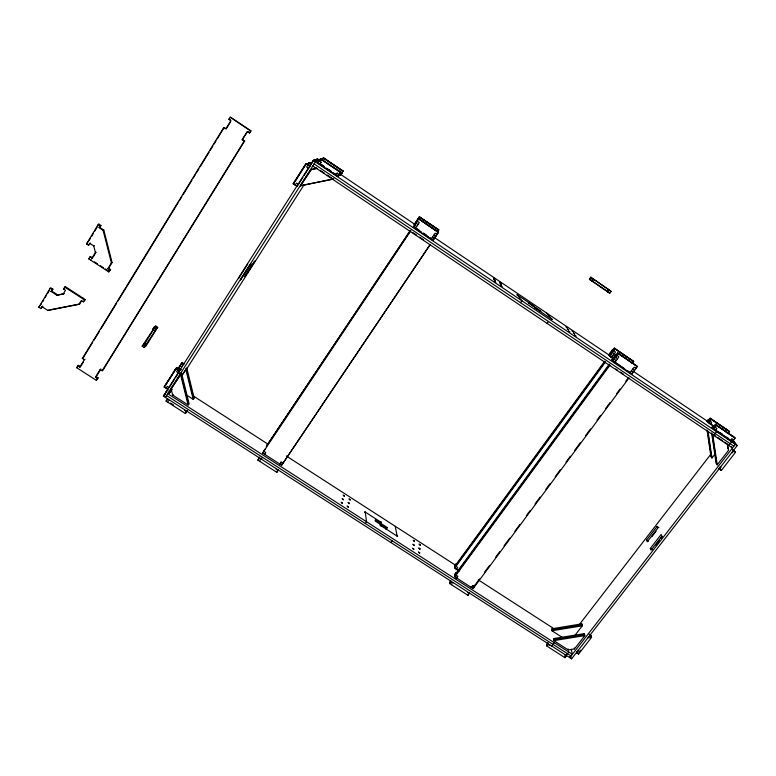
<?xml version="1.0" encoding="UTF-8"?>
<svg xmlns="http://www.w3.org/2000/svg" width="776" height="776" viewBox="0 0 776 776"><rect width="100%" height="100%" fill="white"/><g stroke="black" fill="none" stroke-linecap="round" stroke-linejoin="round"><path stroke-width="1.16" d="M469.334 592.796L468.112 595.415L449.77 583.61L451.021 581.001L449.77 582.708M449.77 583.61L449.779 581.806M438.469 232.082L438.411 232.567L418.798 218.832L438.469 232.082L434.492 237.98M437.46 231.423L437.373 232.131L438.731 229.725L419.457 216.746L414.287 224.487M437.14 234.051L433.095 240.463L413.365 227.193L417.546 220.597L416.014 223.236L417.992 224.565M433.095 240.463L434.521 237.737L434.424 238.494L432.455 237.165M387.088 527.447L386.914 528.592L375.099 520.977L375.312 519.852L387.088 527.447L385.876 529.164M431.194 238.639L431.116 239.154L435.113 233.217L437.082 234.546L438.44 232.325L418.73 219.045M382.345 526.594L380.803 525.953L381.006 524.78M379.93 521.55L381.452 522.18L379.988 525.371M414.365 224.274L414.141 224.933L419.457 216.746M415.48 228.066L415.335 228.532L419.312 222.576L417.333 221.247M418.031 219.104L418.235 218.473M416.014 223.236L416.227 222.566M416.731 221.044L416.945 220.403M414.917 224.536L414.685 225.215L416.663 226.543M415.432 222.993L415.655 222.343M264.907 453.562L264.538 454.222L265.731 452.437L263.83 451.205L264.936 449.236L262.637 453L281.63 465.231L283.822 461.419M280.068 463.33L279.738 464.009L281.096 461.982L282.998 463.204L429.885 244.828M281.63 465.231L282.629 463.185M258.631 458.791L257.875 460.139L276.838 472.341L277.178 471.643M259.776 461.361L260.154 460.682M268.515 442.834L267.448 444.735M267.351 444.58L266.284 446.491L410.155 230.899M259.446 457.685L259.068 458.354L260.969 459.576L262.152 457.791M40.788 308.528L42.738 306.248L40.788 308.528L38.8 307.248L50.12 288.235L50.935 287.886L52.923 289.176L50.973 291.427L56.949 295.287L63.981 293.697L56.949 295.287M41.419 303.852L38.8 307.248M42.622 301.845L43.815 299.837M45.008 297.829L46.211 295.821M47.404 293.813L49.198 290.796M50.973 291.427L52.923 289.176M90.443 243.043L88.542 245.255L86.534 243.945L98.222 224.38L98.95 224.157L100.958 225.467L99.066 227.659L103.092 230.297L111.395 262.86L107.883 268.661L109.872 269.961L110.57 269.641L108.582 268.35L107.883 268.661M90.365 238.513L86.534 243.945M91.597 236.447L93.45 233.353M94.691 231.287L97.165 227.145M97.776 226.117L98.95 224.157M88.542 245.255L89.706 243.305L93.712 245.924L95.399 252.423L91.898 258.243L89.9 256.943L88.736 258.874L108.708 271.881L110.57 269.641M99.066 227.659L100.958 225.467M63.196 294.055L65.485 290.243L63.496 288.953L65.417 286.693L85.263 299.546L83.371 301.815L81.383 300.535L79.094 304.328L47.87 310.468L41.914 306.636M65.417 286.693L63.496 288.953M93.217 256.982L96.117 252.142L95.399 252.423M79.094 304.328L81.558 301.107M83.371 301.815L85.263 299.546M108.582 268.35L112.084 262.56L103.8 230.055L99.784 227.426M108.708 271.881L109.872 269.961M98.145 377.922L97.436 378.445L95.477 377.185L96.185 376.67L98.145 377.922L96.292 380.288L76.698 367.717L78.58 365.37L80.539 366.621L83.381 361.994M85.079 359.22L84.351 359.705L82.382 358.444L223.75 127.506L226.272 128.835L230.695 121.628M223.75 127.506L225.806 128.864L230.86 120.61L228.813 119.232L230.54 117.166L250.939 130.863L249.668 132.919L247.204 131.581L242.19 139.709L244.663 141.009L102.859 370.288L102.17 370.792L100.211 369.541L95.477 377.185M78.58 365.37L76.698 367.717M83.75 356.921L92.606 342.449M93.877 340.383L99.571 331.08M100.832 329.014L116.652 303.183M117.923 301.107L178.034 202.924M179.304 200.858L181.836 196.726M183.097 194.66L191.953 180.187M193.224 178.121L195.125 175.017M196.386 172.951L198.918 168.819M200.179 166.753L209.045 152.28M210.306 150.214L212.837 146.082M214.108 144.016L216 140.912M217.27 138.846L224.225 127.477M77.833 365.865L79.802 367.126L84.351 359.705M96.185 376.67L100.909 369.027L100.211 369.541M242.19 139.709L247.641 131.551L249.668 132.919M102.17 370.792L244.236 141.057M249.251 132.948L250.939 130.863M96.292 380.288L97.436 378.445M144.132 347.444L155.918 329.625L154.725 330.489L152.746 329.208L153.929 327.317L155.724 326.036L157.693 327.307L145.975 346.057L144.132 347.444L142.163 346.174L153.328 329.344M144.637 343.797L153.26 329.984M154.492 328.005L155.724 326.036M154.725 330.489L157.693 327.307M168.004 389.465L164.124 386.972L175.803 368.571L176.899 367.572L180.769 370.065M302.892 177.403L297.13 186.453L293.134 183.776L305.919 163.629L308.528 164.774M165.259 385.895L167.112 382.985M168.344 381.045L176.899 367.572M295.685 180.488L306.53 163.426M177.471 369.492L182.253 362.654L184.154 363.876L183.107 364.846L181.206 363.614M307.645 164.619L309.478 162.446L311.438 163.765L308.906 162.64M178.005 368.998L181.73 363.129L183.631 364.361M307.936 164.522L309.197 162.543L311.157 163.862M178.538 368.503L182.253 362.654M295.132 185.115L296.413 183.107L298.411 184.446M732.66 440.341L737.2 445.579L571.602 658.834L163.367 396.061L313.223 160.438L317.714 158.983L319.722 160.331M163.94 395.508L166.268 391.841L165.705 392.384M164.512 394.945L165.676 393.122L165.104 393.675M174.154 379.794L169.168 387.631L167.228 386.38L166.064 388.213L166.627 387.68M175.395 377.825L179.692 371.083L175.803 368.571M238.504 278.642L247.709 264.16M304.173 175.395L309.934 166.326L305.919 163.629M171.147 388.834L181.526 373.159L189.111 403.83L188.073 404.975L172.631 395.023L171.098 388.883L181.526 373.159M300.409 185.794L311.244 169.469L300.419 185.794L333.282 179.13M169.886 391.444L168.722 393.257L170.439 390.9M170.992 390.357L169.837 392.171L170.39 391.628M169.236 393.442L171.544 389.814M170.943 391.085L172.097 389.28L167.645 393.636L572.378 654.343L571.233 649.231M182.069 374.905L186.783 368.144L182.506 374.856M187.53 410.494L185.319 413.472L166.054 401.076L167.218 399.252L169.149 400.494M339.18 174.425L339.878 174.066L337.88 176.443L317.82 162.96L320.41 158.905L340.936 172.175L338.346 176.191M186.182 369.715L304.124 184.678M319.392 160.836L320.682 158.808L340.712 172.291L339.413 174.309M319.663 160.739L320.954 158.721M321.827 160.001L323.611 157.838L343.186 171.021L340.654 174.959M322.089 159.914L323.359 157.926L342.973 171.137M322.35 159.817L323.611 157.838M320.381 164.105L319.828 164.308L321.118 162.281L319.111 160.933L319.935 160.651M319.828 164.308L321.128 162.281M333.36 172.835L336.357 174.852L335.882 175.095L337.172 173.077L340.198 175.201L342.138 172.873L341.479 173.223M335.872 175.104L337.172 173.087M185.319 413.472L187.006 411.076L185.842 412.89M337.88 176.443L340.936 172.175M340.198 175.201L343.186 171.021M266.993 445.22L410.31 230.453M257.875 460.139L259.815 457.015M262.637 453L410.853 230.724M413.365 227.193L418.798 218.832M437.402 231.898L438.731 229.725M437.169 233.809L435.753 236.515L433.784 235.186M282.299 463.864L283.492 462.089M276.838 472.341L278.38 469.878L278.041 470.566L276.14 469.344M282.998 463.204L430.476 244.343M365.321 523.509L366.544 521.763L365.234 512.063M520.521 302.708L521.879 300.768L517.408 294.977M391.017 542.589L392.249 540.853M547.099 323.417L548.477 321.497M592.204 281.465L589.391 279.118L590.788 277.168L611.11 291.378L609.703 293.338L591.622 280.776L592.204 281.465L593.601 279.496L593.019 278.826L611.11 291.378M589.682 279.457L591.079 277.507M590.255 280.136L591.652 278.177L590.788 277.168M591.904 281.116L593.31 279.156M607.113 291.291L608.52 289.341M607.433 291.65L608.84 289.7M607.763 292.019L609.17 290.069M608.617 354.981L612.662 349.452L615.494 352.11L611.42 357.688L608.617 354.981L611.546 356.96M454.697 566.325L604.708 361.228M608.927 355.457L614.34 348.065L633.682 361.587L632.314 363.44L631.955 362.945L633.313 361.102L614.66 348.531L613.302 350.383M455.929 565.5L605.028 361.694M459.392 571.058L454.707 568.032L605.328 362.188M609.558 356.417L614.99 348.996L614.34 348.065M456.026 569.865L457.743 567.518L455.939 566.354L455.91 563.803L454.688 565.471L454.707 568.032M611.798 359.821L615.931 354.186L618.841 356.931L614.67 362.615L611.798 359.821L613.787 361.17M454.755 575.006L609.305 364.167M612.118 360.316L617.648 352.789L637.387 366.592L631.819 374.129L614.01 361.606M456.016 574.192L609.626 364.662M616.6 355.156L617.977 353.264L637.009 366.088M474.301 585.104L474.398 586.918L473.137 588.625L454.775 576.791L609.946 365.166M612.778 361.315L618.317 353.749L617.648 352.789M456.113 578.653L457.859 576.267L456.026 575.084L455.997 572.426L454.755 574.124L454.775 576.791M471.265 586.53L471.304 587.442L472.73 585.502L474.563 586.685L629.064 377.844M635.622 367.97L635.99 368.484L634.089 367.194L629.908 372.858L629.549 372.334M475.242 584.803L479.568 578.954M484.612 572.135L489.656 565.326M495.418 557.527L499.734 551.688M504.06 545.838L509.822 538.049M514.866 531.23L519.91 524.411M526.39 515.642L529.998 510.773M535.042 503.954L540.086 497.135M545.848 489.346L550.165 483.496M555.209 476.677L560.253 469.858M566.014 462.069L570.341 456.23M574.667 450.381L580.429 442.592M585.473 435.772L590.517 428.953M596.996 420.185L600.595 415.315M605.639 408.496L609.965 402.647M616.445 393.888L620.053 389.019M625.815 381.22L627.978 378.3M713.202 426.17L706.907 421.145L708.284 419.35L711.65 422.386L710.263 424.2L709.245 422.978L713.144 425.607M707.411 421.746L710.176 418.148L729.547 431.699L728.16 433.493L726.326 432.261M709.303 420.543L710.69 418.739L729.003 431.068M708.43 422.959L711.204 419.341L710.176 418.148M712.048 427.285L713.454 425.452L716.908 428.585L715.491 430.428L712.048 427.285L715.957 429.914M712.562 427.915L715.385 424.239L735.163 438.071L732.321 441.748L714.958 429.797M546.76 645.089L548.04 643.43M714.502 426.703L715.918 424.86L734.591 437.431M566.034 655.022L566.257 656.05L564.976 657.708L546.944 646.107L548.225 644.439L547.846 642.421M713.619 429.167L716.452 425.481L715.385 424.239M551.697 646.02L554.268 642.673M713.716 435.394L716.558 431.699M579.837 623.933L711.136 453.844M657.088 526.429L657.883 528.019L647.252 541.764L646.505 540.135L657.088 526.429L658.882 527.622M575.074 635.185L582.32 625.815L581.825 623.894M707.004 430.05L710.971 456.686L711.99 458.015L714.938 454.202M651.821 536.75L656.059 531.269M566.179 655.342L568.76 652.015M728.732 445.482L731.574 441.796M650.317 548.428L661.123 534.489L661.947 536.138L651.103 550.126L650.317 548.428L652.141 549.631M584.328 633.633L553.472 638.609L553.87 640.666L568.313 649.968L574.482 648.911L584.832 635.622L584.318 633.575M711.611 432.833L716.161 463.495L717.218 464.882L728.509 450.322L727.616 444.163L724.629 442.145M655.749 544.985L659.348 540.348M660.793 538.486L662.229 536.623M719.536 469.189L718.993 468.481L720.4 466.677L720.943 467.375L719.536 469.189L721.389 470.431L735.522 452.253L732.534 449.663M589.207 634.235L591.011 635.398L591.545 637.397L578.605 654.052L576.801 652.888L578.091 651.229L577.848 650.21M589.983 638.066L591.273 636.398L589.469 635.234L589.741 636.233L588.441 637.901L588.179 636.902M732.243 452.825L733.659 451.001L733.097 450.332L734.959 451.584M579.08 652.082L580.535 650.22M186.133 394.79L193.195 399.339L194.194 398.243L186.793 368.134M167.985 402.317L168.537 401.755M172.631 395.023L173.184 394.47M166.054 401.076L167.179 399.95M165.87 396.749L165.307 397.302L315.531 161.699L313.514 160.341L310.933 164.405L313.805 160.254L316.094 161.505L314.086 160.157M163.367 396.061L165.075 394.402M166.83 391.288L167.956 390.202M185.755 369.124L193.195 399.339M164.124 386.972L176.356 368.066L178.296 369.318M181.953 366.66L182.476 366.175M174.639 370.414L175.735 369.405M180.051 365.428L181.109 364.458M142.163 346.174L143.405 345.252M152.746 329.208L153.949 328.345M79.802 367.126L80.539 366.621M82.382 358.444L83.119 357.959M82.537 298.634L83.284 298.256M47.87 310.468L48.684 310.08M111.395 262.86L112.084 262.56M293.134 183.776L293.784 183.495M294.405 181.768L295.055 181.497M90.734 260.183L91.471 259.882M88.736 258.874L89.473 258.583M91.898 258.243L92.635 257.952L90.637 256.652L89.9 256.943M315.696 168.149L313.543 168.586L314.105 168.373M93.712 245.924L94.449 245.662M313.232 165.657L312.66 165.86L732.476 447.995L731.351 446.666M317.82 162.96L318.655 162.659M322.418 160.254L322.952 160.069M325.066 159.342L325.571 159.158M318.315 160.758L316.075 159.516M103.092 230.297L103.8 230.055M310.662 169.692L317.248 168.353M313.824 168.479L316.249 167.936M310.953 169.585L316.715 168.353M300.729 185.648L333.777 178.868M49.839 309.857L79.841 303.95M581.816 623.875L551.561 628.832L551.94 630.762L562.067 637.29M551.755 629.792L582.068 624.835M551.94 630.762L582.32 625.815M553.666 639.608L584.58 634.613M553.87 640.607L584.832 635.622M228.813 119.232L230.637 120.144M180.022 373.033L181.002 373.663L188.587 404.403M589.488 634.467L591.293 635.631M166.471 395.469L571.087 656.011M184.562 410.426L186.492 411.668M451.021 581.903L452.854 583.086M467.54 592.534L469.364 593.718M548.225 644.439L550.029 645.603M564.462 654.895L566.257 656.05M170.575 403.064L173.63 405.024M50.12 288.235L52.108 289.526M51.788 291.078L57.744 294.928M192.691 395.566L268.011 444.173M286.334 455.997L455.997 565.491M478.278 579.866L554.2 628.87M381.404 522.49L364.73 511.743L365.341 512.829M396.953 535.314L397.613 536.429L380.861 525.633M280.931 462.234L282.833 463.456M472.555 585.735L474.398 586.918M64.641 287.042L84.526 299.914M144.569 343.38L146.538 344.641M143.958 343.836L145.917 345.107M143.337 344.292L145.306 345.572M181.303 369.56L179.372 368.319L177.752 369.832L176.579 371.675L178.519 372.926M589.741 636.233L591.545 637.397M179.508 373.576L180.459 374.187L188.073 404.975M155.132 326.454L157.101 327.734M153.929 327.317L155.908 328.597M94.459 261.832L97.446 263.782M100.434 265.722L103.421 267.671M105.42 268.971L109.406 271.571M98.222 224.38L100.24 225.7M646.505 540.135L648.299 541.308M242.626 139.661L244.663 141.009M295.462 184.969L293.454 183.631L306.229 163.523L308.227 164.871M718.993 468.481L720.856 469.722M316.627 159.332L318.858 160.574L316.899 159.245M613.409 359.026L610.78 356.727M733.747 439.914L731.875 438.653L730.458 440.496L724.367 435.85M534.179 306.258L516.894 294.628L517.757 295.433M315.784 159.604L317.762 160.942L315.502 159.701M315.221 159.788L317.219 161.127L314.94 159.885M551.299 318.655L552.221 319.499L534.848 307.81M731.923 440.38L733.786 441.631M314.658 159.972L316.656 161.321L314.377 160.069M321.642 164.677L323.631 166.016M328.617 169.362L330.615 170.71M335.591 174.057L337.589 175.395M416.537 228.483L419.486 230.462M423.405 233.101L426.344 235.079M430.263 237.718L432.222 239.037M719.876 432.552L722.805 434.531M726.724 437.16L728.683 438.479M734.348 442.291L732.495 441.04L734.911 442.941M321.371 164.774L324.378 166.791M326.366 168.14L331.362 171.496M416.469 228.726L421.378 232.034M423.337 233.353L428.255 236.661M615.911 362.887L624.447 368.629M627.289 370.54L629.181 371.82M717.412 431.175L722.378 434.511M735.483 443.6L733.621 442.349L736.055 444.26M736.628 444.92L734.756 443.668L735.328 444.318L569.797 657.67L569.574 656.642M313.223 160.438L737.2 445.579M313.95 163.833L733.902 446.161M320.255 170.371L324.271 173.067M327.278 175.085L332.283 178.451M412.696 232.49L416.634 235.138M419.593 237.126L423.531 239.774M615.707 368.94L617.618 370.22M620.47 372.14L623.322 374.051M715.656 436.122L712.659 434.114L717.218 464.892M717.645 437.46L722.631 440.807M310.817 166.006L308.819 164.667L307.936 164.978L306.646 166.995L308.654 168.344M733.659 451.001L735.522 452.253M230.074 117.166L250.522 130.892M419.389 216.95L438.702 229.958M419.331 217.154L438.673 230.191M614.99 348.996L633.682 361.587M618.317 353.749L637.387 366.592M323.097 158.013L342.75 171.244M614.136 353.972L611.313 351.295M711.204 419.341L729.547 431.699M320.41 158.905L340.48 172.408M617.453 358.822L614.543 356.068M632.692 369.085L634.603 370.365M716.452 425.481L735.163 438.071M612.778 355.825L609.965 353.138M340.81 174.532L415.141 224.545M434.22 237.388L609.917 355.621M632.993 371.141L708.236 421.785M317.442 159.07L319.402 160.389L317.171 159.158M706.907 421.145L710.748 423.735M616.066 360.714L613.166 357.949M631.305 370.967L633.206 372.247M591.652 278.177L593.601 279.496M589.391 279.118L606.793 290.922M608.723 292.242L609.703 293.338M726.627 429.225L727.713 430.457M732.166 435.53L733.301 436.82M731.196 440.438L732.321 441.748M546.711 313.087L551.707 319.149M720.312 469.024L721.389 470.431M631.082 373.081L631.819 374.129M534.422 306.83L532.656 305.24M534.664 307.393L534.916 307.965M186.279 368.629L193.69 398.796M578.362 653.023L578.605 654.052M576.558 651.859L576.801 652.888M574.269 647.97L574.492 648.959M571.378 657.805L571.602 658.834M568.08 648.891L568.313 649.919M564.763 656.671L564.976 657.708M395.246 526.283L397.108 536.109M546.576 644.08L546.944 646.107M712.31 434.647L716.694 464.193M708.013 431.291L711.99 458.024M707.508 430.67L711.485 457.345M727.51 446.578L727.81 448.625M473.05 586.802L473.137 588.625M468.083 594.484L468.112 595.415M456.501 568.507L456.511 569.196M456.598 576.917L456.608 577.975M451.603 583.882L451.613 584.784M419.7 552.822L419.661 553.433L418.371 551.969L419.7 552.822M420 548.807L419.952 549.398L418.681 547.953L420 548.807M420.282 544.849L420.243 545.441L418.982 544.015L420.282 544.849M413.792 549.02L413.744 549.621L412.463 548.166L413.792 549.02M414.141 545.024L414.093 545.625L412.822 544.18L414.141 545.024M414.481 541.115L414.433 541.697L413.181 540.271L414.481 541.115M348.405 506.883L348.259 507.426L347.066 506.01L348.405 506.883M349.365 503.255L349.219 503.799L348.026 502.402L349.365 503.255M350.296 499.705L350.16 500.229L348.977 498.852L350.296 499.705M342.429 503.023L342.274 503.575L341.081 502.159L342.429 503.023M343.438 499.434L343.283 499.967L342.1 498.58L343.438 499.434M344.428 495.912L344.282 496.436L343.108 495.059L344.428 495.912M250.299 264.5L240.473 279.932L251.123 263.889L250.299 264.5M254.324 261.522L244.673 276.654L255.11 260.94L254.324 261.522M495.292 280.553L493.914 279.622L495.292 280.553M501.442 284.685L500.064 283.754L501.442 284.685M540.533 310.943L528.31 302.718L540.785 311.506L540.533 310.943M568.633 329.887L567.266 328.975L568.633 329.887M574.706 333.971L573.338 333.059L574.706 333.971M495.728 282.173L494.331 281.232L495.728 282.173M501.936 286.354L500.539 285.413L501.936 286.354M569.778 331.983L568.401 331.061L569.778 331.983M575.908 336.105L574.531 335.183L575.908 336.105M494.875 278.962L493.497 278.041L494.875 278.962M500.966 283.056L499.589 282.134L500.966 283.056M567.508 327.841L566.16 326.929L567.508 327.841M573.522 331.885L572.174 330.974L573.522 331.885"/></g></svg>
